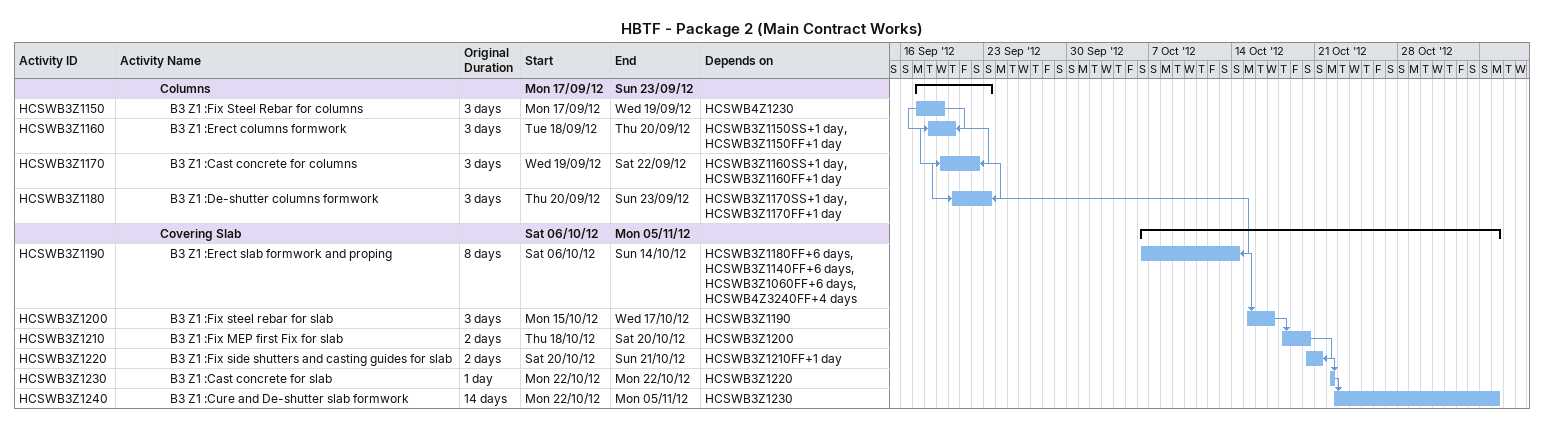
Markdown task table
HBTF - Package 2 (Main Contract Works)

| ID | Level | Task | Original duration | Start | Finish | Predecessors |
|---|---|---|---|---|---|---|
|  | 5 | **Columns** |  | 2012-09-17 | 2012-09-23 |  |
| HCSWB3Z1150 | 6 | B3 Z1 :Fix Steel Rebar for columns | 3d | 2012-09-17 | 2012-09-19 | HCSWB4Z1230 |
| HCSWB3Z1160 | 6 | B3 Z1 :Erect columns formwork | 3d | 2012-09-18 | 2012-09-20 | HCSWB3Z1150SS+1d, HCSWB3Z1150FF+1d |
| HCSWB3Z1170 | 6 | B3 Z1 :Cast concrete for columns | 3d | 2012-09-19 | 2012-09-22 | HCSWB3Z1160SS+1d, HCSWB3Z1160FF+1d |
| HCSWB3Z1180 | 6 | B3 Z1 :De-shutter columns formwork | 3d | 2012-09-20 | 2012-09-23 | HCSWB3Z1170SS+1d, HCSWB3Z1170FF+1d |
|  | 5 | **Covering Slab** |  | 2012-10-06 | 2012-11-05 |  |
| HCSWB3Z1190 | 6 | B3 Z1 :Erect slab formwork and proping | 8d | 2012-10-06 | 2012-10-14 | HCSWB3Z1180FF+6d, HCSWB3Z1140FF+6d, HCSWB3Z1060FF+6d, HCSWB4Z3240FF+4d |
| HCSWB3Z1200 | 6 | B3 Z1 :Fix steel rebar for slab | 3d | 2012-10-15 | 2012-10-17 | HCSWB3Z1190 |
| HCSWB3Z1210 | 6 | B3 Z1 :Fix MEP first Fix for slab | 2d | 2012-10-18 | 2012-10-20 | HCSWB3Z1200 |
| HCSWB3Z1220 | 6 | B3 Z1 :Fix side shutters and casting guides for slab | 2d | 2012-10-20 | 2012-10-21 | HCSWB3Z1210FF+1d |
| HCSWB3Z1230 | 6 | B3 Z1 :Cast concrete for slab | 1d | 2012-10-22 | 2012-10-22 | HCSWB3Z1220 |
| HCSWB3Z1240 | 6 | B3 Z1 :Cure and De-shutter slab formwork | 14d | 2012-10-22 | 2012-11-05 | HCSWB3Z1230 |
